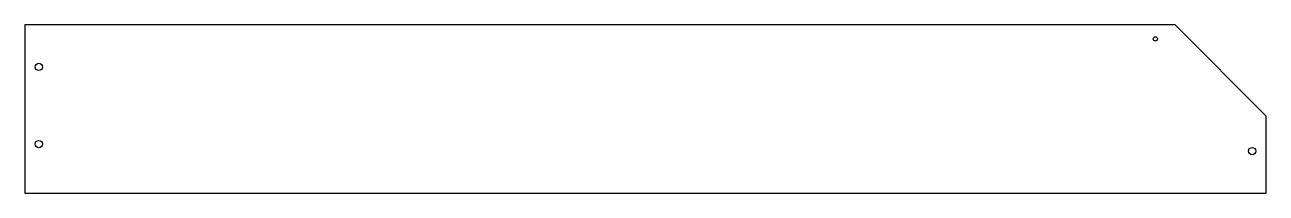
# Model space of a CAD drawing. Header units: millimetres. Extents: x 0 to 885, y 0 to 120.
import ezdxf

# ---------------------------------------------------------------- set-up
doc = ezdxf.new("R2010")
doc.units = ezdxf.units.MM

msp = doc.modelspace()

# ---------------------------------------------------------------- linework, layer by layer
at = {"color": 7, "linetype": 'Continuous', "lineweight": 25}
for p, q in [((0, 120), (0, 0)), ((820, 120), (0, 120)), ((885, 55), (820, 120)), ((885, 0), (885, 55)), ((0, 0), (885, 0))]:
    msp.add_line(p, q, dxfattribs=at)
for centre, radius in [((806, 110), 1.5), ((10, 90), 2.6), ((10, 35), 2.6), ((875, 30), 2.6)]:
    msp.add_circle(centre, radius, dxfattribs=at)

doc.saveas('drawing.dxf')
